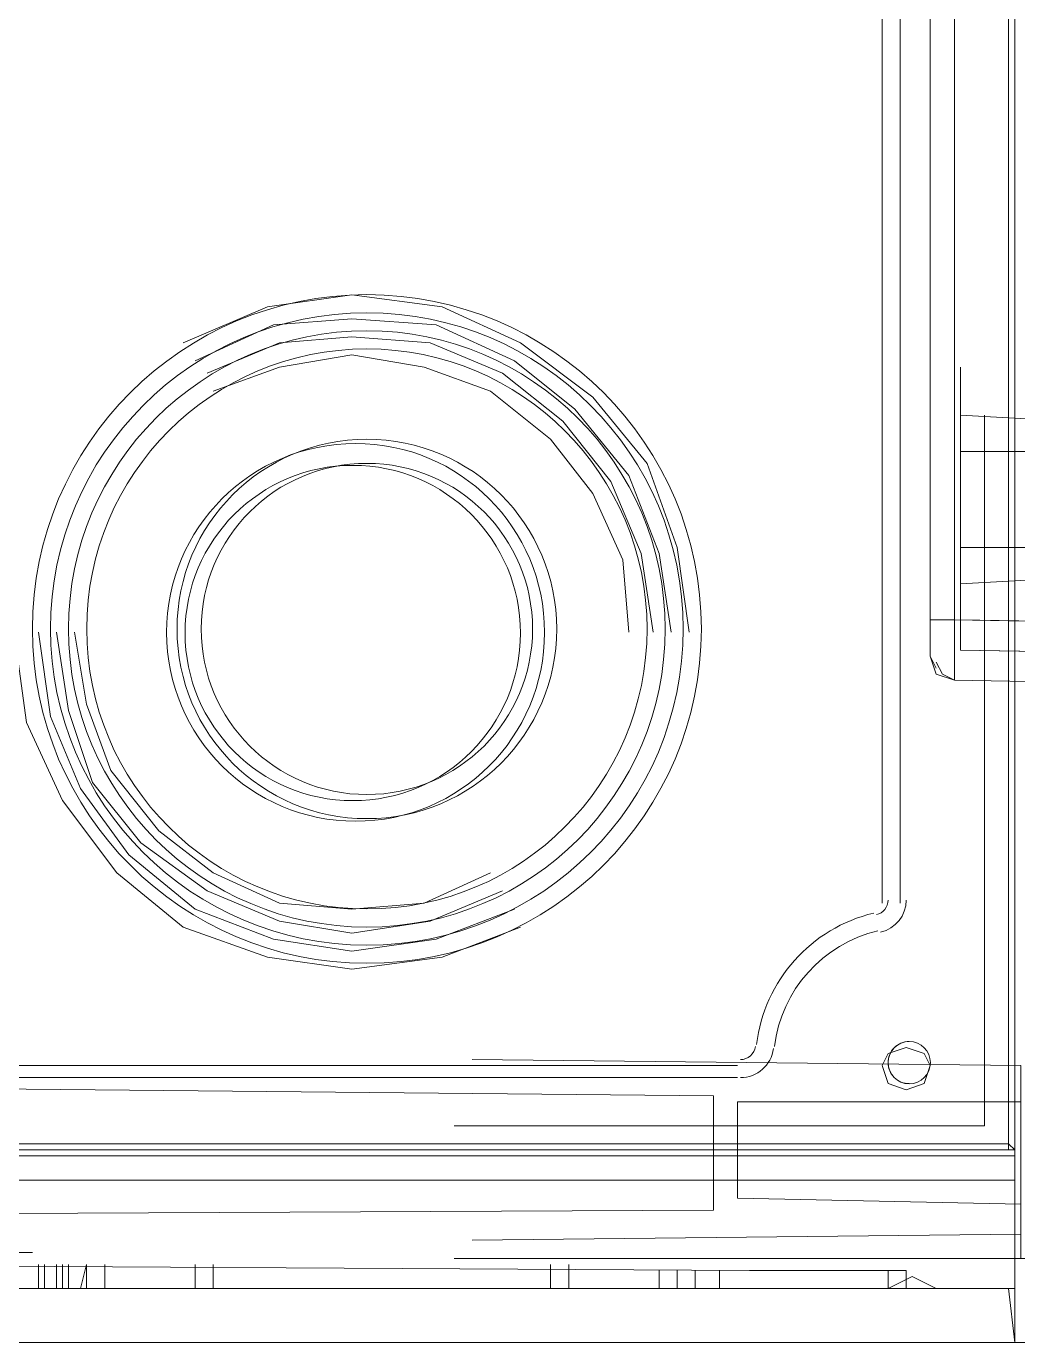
# Model space of a CAD drawing. Header units: millimetres. Extents: x -305 to 1353, y -289 to 1176.
# Drawn here: x 282.31 to 291.55, y 981.89 to 994.17 of the extents above; entities that cross this region are included whole.
import ezdxf

# ---------------------------------------------------------------- set-up
doc = ezdxf.new("R2010")
doc.units = ezdxf.units.MM
doc.header["$MEASUREMENT"] = 0
doc.layers.add('PDF_0', color=7, linetype='Continuous')

msp = doc.modelspace()

# ---------------------------------------------------------------- linework, layer by layer
at = {"layer": 'PDF_0', "lineweight": 18}
for points in [[(276.362, 987.397), (276.362, 981.95), (276.362, 981.894), (276.924, 981.894), (276.924, 981.95), (276.924, 983.41), (291.525, 983.41), (291.525, 981.95), (291.525, 981.894), (293.659, 981.894), (293.659, 981.95), (293.659, 1034.682), (293.659, 1034.738), (291.525, 1034.738), (291.525, 1034.682), (291.525, 1033.165), (276.924, 1033.165), (276.924, 1034.625), (276.924, 1034.738), (276.362, 1034.738), (276.362, 1034.625), (276.362, 1029.178)], [(291.468, 1000.987), (291.468, 983.691), (291.525, 983.691)], [(291.468, 983.747), (276.98, 983.747)], [(276.924, 982.399), (291.468, 982.399), (291.525, 982.399)], [(276.924, 981.894), (291.525, 981.894)]]:
    msp.add_lwpolyline(points, dxfattribs=at)
for points in [[(276.924, 983.691), (291.525, 983.691), (291.525, 1001.044), (283.045, 1001.044), (283.045, 1006.715), (276.924, 1006.715)], [(290.289, 985.993), (290.289, 1000.987)], [(290.458, 985.993), (290.458, 1000.987)], [(279.226, 984.477), (288.941, 984.477)], [(279.226, 984.365), (288.941, 984.365)]]:
    msp.add_lwpolyline(points, close=True, dxfattribs=at)
at = {"layer": 'PDF_0', "lineweight": 0}
for points in [[(290.738, 998.516), (290.738, 988.633), (290.794, 988.633), (290.963, 988.633), (290.794, 988.633), (290.738, 988.633), (290.738, 988.296), (290.794, 988.184), (290.738, 988.296), (290.794, 988.127), (290.963, 988.071), (294.052, 988.015)], [(290.794, 988.24), (290.851, 988.127), (290.963, 988.071), (294.052, 988.015), (294.052, 988.071), (294.052, 988.127), (294.052, 988.184), (293.995, 988.296), (293.995, 988.352), (293.995, 988.464), (293.995, 988.577), (294.108, 998.573)], [(293.995, 988.577), (294.669, 988.577), (293.995, 988.577), (290.963, 988.633), (290.963, 998.516)], [(277.148, 993.013), (276.98, 993.013), (276.98, 983.803), (276.98, 982.905), (277.036, 982.792), (277.148, 982.736), (282.371, 982.736)], [(291.019, 990.991), (291.019, 988.633), (291.019, 988.352), (294.332, 988.296), (291.019, 988.352), (294.276, 988.296), (291.019, 988.352)], [(291.244, 990.374), (291.244, 983.916), (286.302, 983.916), (291.244, 983.916), (291.244, 990.542)], [(292.03, 990.486), (291.019, 990.542), (291.019, 989.026)], [(286.302, 983.747), (291.468, 983.747), (291.468, 983.691), (291.468, 990.261), (291.468, 983.747), (291.525, 983.691), (291.468, 983.691), (291.525, 983.691), (291.525, 983.635), (279.338, 983.635), (276.924, 983.635), (276.924, 983.41), (282.146, 983.41)], [(291.019, 988.97), (292.03, 989.026)], [(290.963, 988.633), (290.794, 988.633), (290.738, 988.633)], [(290.851, 988.127), (290.963, 988.071), (290.963, 988.127), (290.963, 988.24), (290.963, 988.633), (290.963, 988.296), (290.963, 988.127)], [(291.019, 988.633), (291.019, 988.633)], [(291.019, 988.633), (291.019, 988.633)], [(287.93, 988.52), (287.93, 988.52)], [(287.93, 988.52), (287.93, 988.52)], [(288.155, 988.52), (288.155, 988.52)], [(288.324, 988.52), (288.324, 988.52)], [(288.324, 988.52), (288.324, 988.52)], [(288.492, 988.52), (288.492, 988.52)], [(288.492, 988.52), (288.492, 988.52)], [(290.963, 988.071), (290.963, 988.071)], [(290.963, 988.071), (290.963, 988.071)], [(285.347, 986.948), (285.347, 986.948)], [(285.347, 986.78), (285.347, 986.78)], [(285.347, 985.937), (285.347, 985.937)], [(285.347, 985.713), (285.347, 985.713)], [(285.347, 985.544), (285.347, 985.544)], [(285.347, 985.376), (285.347, 985.376)], [(290.514, 984.253), (290.682, 984.309), (290.738, 984.477), (290.682, 984.589), (290.514, 984.646)], [(290.514, 984.646), (290.514, 984.646)], [(290.514, 984.646), (290.514, 984.646)], [(286.47, 984.533), (291.581, 984.477), (291.581, 982.905), (286.47, 982.849)], [(276.868, 984.309), (288.717, 984.196), (288.717, 983.129), (276.868, 983.073)], [(290.514, 984.253), (290.514, 984.253)], [(290.514, 984.253), (290.514, 984.253)], [(291.581, 983.186), (288.941, 983.242), (288.941, 984.14), (291.581, 984.14), (291.581, 984.084)], [(291.244, 983.916), (291.244, 983.916)], [(286.302, 983.41), (291.525, 983.41), (291.525, 983.635), (290.064, 983.635), (291.525, 983.635)], [(291.525, 983.635), (291.525, 983.635)], [(291.525, 983.41), (291.525, 983.41)], [(291.581, 982.905), (291.581, 982.68), (291.131, 982.68)], [(286.302, 982.68), (291.525, 982.68)], [(286.527, 982.68), (291.805, 982.68), (292.311, 982.68)], [(277.935, 982.456), (277.991, 982.624), (278.159, 982.624), (279.058, 982.624), (279.338, 982.624), (289.054, 982.568), (289.334, 982.568), (290.289, 982.568), (290.514, 982.568), (290.514, 982.399)], [(282.427, 982.399), (282.427, 982.624)], [(282.483, 982.624), (282.483, 982.399)], [(282.596, 982.399), (282.596, 982.624)], [(282.652, 982.624), (282.652, 982.399)], [(282.708, 982.399), (282.708, 982.624)], [(282.876, 982.399), (282.876, 982.624), (282.82, 982.399)], [(283.045, 982.624), (283.045, 982.399)], [(283.887, 982.624), (283.887, 982.399)], [(284.056, 982.624), (284.056, 982.399)], [(287.2, 982.399), (287.2, 982.624)], [(287.369, 982.399), (287.369, 982.624)], [(288.211, 982.399), (288.211, 982.568)], [(288.38, 982.399), (288.38, 982.568)], [(288.548, 982.399), (288.548, 982.568)], [(288.773, 982.399), (288.773, 982.568)], [(290.345, 982.399), (290.57, 982.512), (290.794, 982.399), (290.345, 982.399), (290.345, 982.568)], [(286.246, 982.399), (291.356, 982.399)], [(286.302, 982.399), (291.468, 982.399), (291.525, 981.894)], [(290.345, 982.399), (290.345, 982.399)], [(290.794, 982.399), (290.794, 982.399)], [(291.525, 982.399), (291.468, 982.399)]]:
    msp.add_lwpolyline(points, dxfattribs=at)
for points in [[(283.775, 991.216), (284.561, 991.553), (285.347, 991.665), (286.19, 991.553), (286.92, 991.216), (287.594, 990.711), (288.099, 990.093), (288.38, 989.307), (288.492, 988.52), (288.38, 989.307), (288.099, 990.093), (287.594, 990.711), (286.92, 991.216), (286.19, 991.553), (285.347, 991.665), (284.561, 991.553)], [(283.887, 991.048), (284.617, 991.384), (285.347, 991.441), (286.133, 991.384), (286.863, 991.048), (287.425, 990.598), (287.93, 989.981), (288.211, 989.251), (288.324, 988.52), (288.211, 989.251), (287.93, 989.981), (287.425, 990.598), (286.863, 991.048), (286.133, 991.384), (285.347, 991.441), (284.617, 991.384)], [(283.999, 990.935), (284.673, 991.216), (285.347, 991.272), (286.077, 991.216), (286.751, 990.935), (287.313, 990.486), (287.762, 989.924), (288.043, 989.251), (288.155, 988.52), (288.043, 989.251), (287.762, 989.924), (287.313, 990.486), (286.751, 990.935), (286.077, 991.216), (285.347, 991.272), (284.673, 991.216)], [(284.056, 990.767), (284.673, 990.991), (285.347, 991.104), (286.021, 990.991), (286.639, 990.767), (287.2, 990.318), (287.594, 989.812), (287.874, 989.194), (287.93, 988.52), (287.874, 989.194), (287.594, 989.812), (287.2, 990.318), (286.639, 990.767), (286.021, 990.991), (285.347, 991.104), (284.673, 990.991)], [(292.03, 989.307), (291.019, 989.307), (291.019, 990.205), (292.03, 990.205)], [(294.276, 988.577), (291.019, 988.633)], [(286.92, 985.769), (286.19, 985.488), (285.347, 985.376), (284.561, 985.488), (283.775, 985.769), (283.157, 986.274), (282.652, 986.948), (282.315, 987.678), (282.202, 988.52), (282.315, 987.678), (282.652, 986.948), (283.157, 986.274), (283.775, 985.769), (284.561, 985.488), (285.347, 985.376), (286.19, 985.488)], [(286.863, 985.937), (286.133, 985.656), (285.347, 985.544), (284.617, 985.656), (283.887, 985.937), (283.269, 986.443), (282.82, 987.06), (282.539, 987.734), (282.427, 988.52), (282.539, 987.734), (282.82, 987.06), (283.269, 986.443), (283.887, 985.937), (284.617, 985.656), (285.347, 985.544), (286.133, 985.656)], [(286.751, 986.106), (286.077, 985.825), (285.347, 985.713), (284.673, 985.825), (283.999, 986.106), (283.382, 986.555), (282.932, 987.117), (282.708, 987.79), (282.596, 988.52), (282.708, 987.79), (282.932, 987.117), (283.382, 986.555), (283.999, 986.106), (284.673, 985.825), (285.347, 985.713), (286.077, 985.825)], [(286.639, 986.274), (286.021, 985.993), (285.347, 985.937), (284.673, 985.993), (284.056, 986.274), (283.55, 986.667), (283.101, 987.229), (282.876, 987.847), (282.764, 988.52), (282.876, 987.847), (283.101, 987.229), (283.55, 986.667), (284.056, 986.274), (284.673, 985.993), (285.347, 985.937), (286.021, 985.993)], [(290.738, 984.477), (290.682, 984.589), (290.514, 984.646), (290.345, 984.589), (290.289, 984.477), (290.345, 984.309), (290.514, 984.253), (290.682, 984.309)], [(290.738, 984.477), (290.682, 984.589), (290.514, 984.646), (290.345, 984.589), (290.289, 984.477), (290.345, 984.309), (290.514, 984.253), (290.682, 984.309)]]:
    msp.add_lwpolyline(points, close=True, dxfattribs=at)
at = {"layer": 'PDF_0', "lineweight": 18}
for points in [[(290.237, 985.885, 0.347717), (290.345, 986.021, -0.347717)], [(290.276, 985.721, 0.347655), (290.514, 986.021, -0.347655)], [(290.212, 985.899, 0.314797), (289.12, 984.674, -0.314797)], [(290.251, 985.735, 0.314842), (289.287, 984.655, -0.314842)], [(288.969, 984.533, 0.380047), (289.109, 984.657, -0.380047)], [(288.969, 984.365, 0.379946), (289.276, 984.637, -0.379946)]]:
    msp.add_lwpolyline(points, format="xyb", close=True, dxfattribs=at)
msp.add_lwpolyline([(290.542, 984.702, 0.414214), (290.345, 984.505, 0.414214), (290.542, 984.309)], format="xyb", dxfattribs=at)
for centre, radius in [((285.488, 988.549), 3.117), ((285.488, 988.549), 3.117), ((285.488, 988.549), 2.948), ((285.488, 988.549), 2.948), ((285.488, 988.549), 2.78), ((285.488, 988.549), 2.78), ((285.488, 988.549), 2.611), ((285.488, 988.549), 2.611), ((285.488, 988.549), 1.769), ((285.488, 988.549), 1.769), ((285.488, 988.549), 1.544), ((285.488, 988.549), 1.544), ((290.542, 984.505), 0.197)]:
    msp.add_circle(centre, radius, dxfattribs=at)
at = {"layer": 'PDF_0', "lineweight": 0}
for centre, radius in [((285.383, 988.517), 1.761), ((285.383, 988.517), 1.761), ((285.357, 988.511), 1.563), ((285.357, 988.511), 1.563)]:
    msp.add_circle(centre, radius, dxfattribs=at)

doc.saveas('drawing.dxf')
